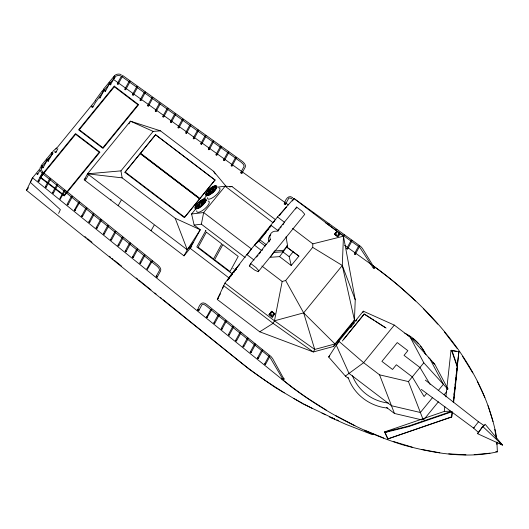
<?xml version="1.0" encoding="UTF-8"?>
<svg xmlns="http://www.w3.org/2000/svg" width="529" height="529" viewBox="0 0 529 529"><rect width="100%" height="100%" fill="white"/><g stroke="black" fill="none" stroke-linecap="round" stroke-linejoin="round"><path stroke-width="0.79" d="M261.881 266.021L282.169 281.474L285.653 280.522L312.692 247.367L312.837 243.869L292.55 228.416M333.587 346.455L334.956 343.943L354.437 320.058L342.296 265.479L343.466 236.198L293.932 198.468L277.5 216.956L246.831 254.561L224.931 283.088L217.274 299.467L259.732 331.802L313.353 351.957L333.587 346.455L353.068 322.564L354.437 320.058L355.243 299.758L343.466 236.198L312.837 243.869M425.336 380.126L478.454 421.732L484.028 425.561M184.35 217.624L215.012 180.019L184.35 217.624L124.904 172.355L155.572 134.743L215.012 180.019M342.323 340.993L364.216 313.915L386.084 328.059M228.792 278.604L229.024 278.545M196.927 207.196L196.094 208.433L196.854 208.565M452.308 411.939L451.667 417.024L387.79 438.944L384.576 431.922L444.307 411.423L444.843 406.55M445.907 396.803L450.973 350.502L451.508 350.277L458.894 351.679L457.294 366.339M447.627 389.728L447.805 388.094M453.214 402.192L457.116 366.537L451.508 350.277M451.667 417.024L452.196 412.137M453.624 399.111L453.803 397.477M454.16 394.224L454.338 392.597M454.689 389.337L454.867 387.711M455.224 384.451L455.403 382.824M455.76 379.564L455.938 377.937M456.296 374.677L456.474 373.051M456.831 369.797L457.003 368.164M457.36 364.911L458.894 351.679M453.644 399.719L453.908 397.279M454.18 394.839L454.444 392.392M454.709 389.952L454.98 387.506M455.244 385.066L455.515 382.619M455.694 380.992L456.044 377.739M456.223 376.106L456.58 372.852M456.758 371.219L457.03 368.779M453.611 402.569L457.532 366.709L451.925 350.449M363.046 312.613L363.311 311.178L394.303 325.097L410.226 337.224L434.712 364.104L447.898 388.967M259.732 331.802L273.096 323.325L274.465 320.812L282.169 281.474M245.192 257.57L201.364 224.19L203.665 212.539L225.136 186.215L232.026 186.585L275.86 219.965M207.996 194.897L208.81 193.898L207.659 194.037L206.859 195.022L206.826 195.459L207.586 195.399M40.078 168.242L40.429 166.86M373.203 267.324L373.6 268.355L374.737 268.428L362.477 248.498L360.725 246.474L293.959 198.454L292.563 200.98M222.623 288.642L223.562 285.594L273.096 323.325L313.353 351.957L314.722 349.451L303.653 312.87L285.653 280.522M282.717 378.281L283.048 379.333L284.179 379.472L272.693 358.655L271.027 356.526L207.209 304.889C202.124 300.472 199.757 303.963 197.767 309.683M121.313 76.288L117.299 83.648L117.431 84.303L118.112 84.237L122.126 76.87M118.112 84.237L118.146 83.774M130.121 81.195L129.268 81.069L124.89 89.103L125.023 89.751L125.704 89.685L129.717 82.326M125.704 89.685L125.571 89.031L124.89 89.103M137.547 86.452L136.866 86.518L132.488 94.552L132.62 95.207L133.301 95.134L137.315 87.774M133.301 95.134L133.169 94.479L132.488 94.552M144.093 92.641L140.079 100.001L140.211 100.655L140.893 100.583L145.27 92.555M140.893 100.583L140.932 100.126M152.054 97.422L147.677 105.456L147.809 106.104L148.49 106.038L152.868 98.004M148.49 106.038L148.358 105.383L147.677 105.456M159.646 102.871L155.268 110.905L155.4 111.559L156.081 111.487L160.095 104.127M156.081 111.487L155.949 110.832M166.88 108.994L162.866 116.354L162.998 117.008L163.679 116.935L168.057 108.908M163.679 116.935L163.712 116.479M174.834 113.775L170.457 121.802L170.589 122.457L171.27 122.391L175.648 114.357M171.27 122.391L171.138 121.736L170.457 121.802M182.069 119.898L178.055 127.258L178.187 127.912L178.868 127.839L182.882 120.48M178.868 127.839L178.736 127.185M189.66 125.347L185.646 132.706L185.778 133.361L186.459 133.288L190.473 125.928M186.459 133.288L186.492 132.832M197.621 130.127L193.244 138.155L193.376 138.81L194.057 138.743L198.435 130.709M194.057 138.743L193.925 138.089L193.244 138.155M204.849 136.244L200.835 143.61L200.967 144.265L201.648 144.192L205.662 136.832M201.648 144.192L201.516 143.538M212.446 141.699L208.433 149.059L208.565 149.714L209.246 149.641L213.26 142.281M209.246 149.641L209.279 149.185M213.623 141.613L213.002 140.886M220.401 146.48L216.024 154.508L216.156 155.162L216.837 155.096L221.215 147.062M216.837 155.096L216.705 154.442L216.024 154.508M227.635 152.597L223.622 159.963L223.747 160.618L224.435 160.545L228.449 153.185M224.435 160.545L224.468 160.089M236.271 157.311L235.59 157.384L231.213 165.412L231.345 166.066L232.026 165.994L236.04 158.634M232.026 165.994L231.894 165.339L231.213 165.412M235.59 157.384L236.212 158.105M350.813 241.012L346.799 248.379L346.931 249.033L347.619 248.961L351.633 241.601M347.619 248.961L347.487 248.306M358.411 246.468L354.397 253.827L354.529 254.482L355.21 254.409L359.224 247.05M355.21 254.409L355.243 253.953M478.401 421.917L473.574 428.093L478.553 432.563M478.56 432.484L482.58 426.843M37.367 173.618C35.747 174.028 38.452 175.192 37.605 173.724M41.004 168.354L42.148 165.894M42.479 167.065C41.467 167.66 43.404 168.5 43.127 167.349M46.572 159.388L46.856 159.031M43.08 167.805L47.544 159.56M48.734 158.621L47.55 160.842L47.987 161.385L52.45 153.873M48.437 161.233L48.331 160.578L47.643 160.624M52.622 153.337C53.627 152.742 51.69 151.896 51.968 153.053M100.067 97.918C100.16 96.066 98.249 98.46 100.067 97.918L104.497 89.427M105.079 90.585C103.459 90.988 106.164 92.158 105.317 90.69M105.43 91.345L109.86 82.855M110.726 82.828L109.906 84.382L110.343 84.924L115.262 76.526M110.792 84.772L110.839 84.316M114.284 76.355L114.568 75.997M58.613 213.405L60.379 209.656L30.325 182.36L32.547 177.823L39.814 168.903M43.266 173.353L43.18 172.699L42.485 172.725L38.108 180.759L38.2 181.414L38.888 181.387L42.902 174.021M42.485 172.725L43.061 173.486M38.888 181.387L38.954 180.931M57.886 148.682L55.975 152.253M49.382 179.258L45.368 186.618L45.454 187.273L46.149 187.246L50.162 179.886M46.149 187.246L46.056 186.592L45.368 186.618M57.006 184.449L52.629 192.483L52.715 193.138L53.403 193.111L57.416 185.745M53.403 193.111L53.317 192.45L52.629 192.483M63.903 190.982L59.79 198.554L60.213 199.109L65.041 190.943M60.663 198.97L60.577 198.315M71.157 196.841L67.143 204.207L67.236 204.862L67.924 204.835L71.937 197.469M67.924 204.835L67.99 204.379M78.418 202.706L74.305 210.278L74.728 210.833L79.562 202.667M75.184 210.694L75.25 210.238M86.042 207.897L81.664 215.931L81.75 216.586L82.445 216.559L86.822 208.525M82.445 216.559L82.352 215.898L81.664 215.931M93.302 213.762L88.925 221.79L89.011 222.444L89.699 222.418L93.712 215.058M89.699 222.418L89.613 221.763L88.925 221.79M100.193 220.289L96.179 227.655L96.271 228.31L96.959 228.283L100.973 220.917M96.959 228.283L97.025 227.827M107.817 225.486L103.439 233.514L103.532 234.168L104.22 234.142L108.597 226.114L107.909 226.141M104.22 234.142L104.127 233.487M115.653 232.105L115.077 231.345L110.7 239.379L110.792 240.034L111.48 240.007L115.494 232.641M111.48 240.007L111.388 239.346L110.7 239.379M122.913 237.964L122.338 237.21L117.96 245.238L118.046 245.892L118.734 245.866L122.748 238.506M118.734 245.866L118.8 245.41M123.118 237.838L122.543 237.078M129.235 243.737L125.221 251.103L125.307 251.758L125.995 251.725L130.008 244.365M125.995 251.725L125.909 251.07L125.221 251.103M130.372 243.697L130.438 243.241M137.547 248.901L136.859 248.934L132.475 256.962L132.567 257.616L133.255 257.59L137.269 250.23M133.255 257.59L133.169 256.935L132.475 256.962M143.749 255.461L139.735 262.827L139.828 263.482L140.516 263.449L144.529 256.089M140.516 263.449L140.423 262.794M151.01 261.326L146.897 268.897L147.32 269.453L152.154 261.286M210.681 309.511L206.568 317.089L206.991 317.645L211.825 309.472M207.447 317.499L207.513 317.05M218.305 314.702L213.928 322.736L214.014 323.391L214.708 323.364L219.085 315.33M214.708 323.364L214.615 322.71L213.928 322.736M225.566 320.567L221.188 328.595L221.274 329.256L221.962 329.223L226.346 321.196M221.962 329.223L221.876 328.569M232.462 327.101L228.449 334.46L228.535 335.115L229.222 335.088L233.236 327.729M229.222 335.088L229.288 334.632M240.087 332.291L235.703 340.319L235.795 340.98L236.483 340.947L240.86 332.92M236.483 340.947L236.549 340.497M247.341 338.15L242.963 346.184L243.056 346.839L243.743 346.812L247.757 339.453M243.743 346.812L243.651 346.158L242.963 346.184M255.176 344.776L254.601 344.015L250.224 352.043L250.31 352.704L251.004 352.671L255.018 345.311M251.004 352.671L251.063 352.221M261.498 350.548L257.484 357.908L257.57 358.563L258.258 358.536L262.272 351.177M258.258 358.536L258.172 357.882M269.122 355.739L264.738 363.767L264.831 364.428L265.518 364.395L269.532 357.035M265.518 364.395L265.432 363.74M334.533 418.948L302.991 403.905L274.928 387.307L249.371 369.348L26.45 190.288L32.547 177.823L291.81 387.188C325.408 412.283 362.821 432.319 402.886 444.882C433.43 453.274 466.009 458.874 497.386 451.845L496.863 442.079M235.418 270.035L235.524 269.658L234.235 270.993M37.718 174.378L39.906 170.364M51.293 153.932L52.021 152.597M92.8 107.096L95.491 102.408L102.904 92.139M113.279 78.14L114.006 76.804M191.769 246.329L184.013 255.844L84.23 179.853L87.516 173.829L130.451 121.181L160.466 130.855L213.544 171.277L226.194 186.453M85.262 180.534L88.303 175.139M128.99 123.852L130.451 121.181L153.152 131.384L160.466 130.855M118.165 205.596L121.207 200.2M151.076 230.657L154.118 225.261M156.267 276.171L159.593 270.16L159.05 268.501L157.569 266.609L42.439 173.545L40.574 171.224L40.138 169.816M157.305 277.011L160.598 270.967C161.557 268.494 159.11 266.213 157.444 264.705L43.312 172.533L41.758 170.616L41.388 168.473M184.013 255.844L187.292 249.82L200.273 229.751L194.123 225.07L191.604 214.007L195.69 208.995M190.142 248.326L200.273 229.751L175.205 218.285L122.133 177.863L87.516 173.829L187.292 249.82L193.429 242.302M240.913 172.375L244.2 166.086L243.003 163.871L241.092 162.145L121.723 76.474M241.998 173.155L245.291 167.111C246.157 164.605 243.638 162.482 241.898 161.087L122.444 75.349M198.805 310.523L202.197 304.314L203.348 304.274L205.358 305.2L269.076 356.559M227.45 280.628L228.23 279.193A6.685 0.476 -52.7 0 1 233.434 271.979L238.03 266.338A6.685 0.476 -52.7 0 1 239.763 264.328M220.375 293.774L217.274 299.467L218.312 298.191M278.307 230.875L271.198 225.46L258.807 241.164L254.502 245.158L261.505 250.495M271.198 225.46L270.365 226.987L269.836 226.359M249.318 266.014L250.686 263.502L270.365 239.366A6.685 6.044 28.6 0 1 277.004 231.226L296.683 207.09L301.993 211.137L304.77 214.311L258.218 271.727L254.628 270.054L249.318 266.014L250.356 264.738M284.331 203.533C285.429 199.757 288.318 194.275 292.742 197.681M285.415 204.313L288.827 198.117L290.024 198.038L292.114 198.864M269.34 241.25L270.365 239.366M258.218 271.727L258.767 270.722L255.996 267.542L250.686 263.502M295.658 208.975L296.683 207.09M279.563 256.631L286.698 247.05L298.905 256.122L291.241 265.518L279.563 256.631L270.425 257.286L274.498 250.958L283.637 250.303L287.531 245.522L286.057 236.78M273.665 252.485L282.81 251.824L283.637 250.303M287.531 245.522L286.698 247.05L298.905 256.122M268.97 314.821L271.681 311.25L274.789 313.823L272.157 317.248L268.97 314.821L271.681 311.25M272.157 317.248L274.868 313.671M334.467 234.307L336.854 231.332L340.035 233.758L339.625 234.512L337.654 236.727L334.467 234.307L336.854 231.332M337.654 236.727L340.035 233.758M387.79 438.944L451.773 416.819M207.018 193.356L206.528 194.639L206.859 195.022M348.644 378.566L345.371 376.073L328.661 356.996L338.818 341.212L363.311 311.178M95.147 100.583L102.686 90.221M228.098 279.219L227.51 280.039L228.204 279.418M247.592 254.244L251.434 248.921L203.665 212.539L191.366 214.033M477.489 433.654L482.686 426.447L485.153 424.251L502.55 445.12L477.489 433.654L478.719 432.557M233.864 272.329L234.162 271.926M279.319 215.72L279.636 215.316M208.089 193.191L208.909 192.192L208.241 192.377A6.685 2.275 -41.1 0 0 207.613 193.27M233.937 271.344L230.909 275.913M232.297 274.359L232.608 273.976M41.143 165.67L51.888 152.497M103.519 89.183L114.264 76.004C115.93 74.04 118.846 73.584 121.154 74.589M41.374 166.992L42.413 165.722M46.049 161.266L47.603 159.355M55.915 149.165L95.385 100.761M102.659 91.841L104.213 89.93M42.254 166.417L52.946 153.304M104.583 89.99L115.276 76.87M26.45 190.288L28.54 187.722M39.854 177.294L75.508 133.579L99.921 152.173L64.267 195.889L40.502 177.784M84.23 179.853L85.268 178.584M87.516 173.829L120.956 170.867L153.152 131.384M124.904 172.355L155.572 134.743M110.74 199.936L111.044 199.559M198.481 204.974L199.704 203.473M209.623 191.313L210.436 190.308L209.907 190.539A6.685 2.275 -41.1 0 0 208.743 191.762M197.231 206.819L198.461 205.318M199.995 203.434L198.765 204.941L199.916 204.802M200.299 203.063L201.106 202.078L200.769 201.694L199.043 203.136L199.373 203.513M208.373 193.158L209.193 192.153L210.344 192.014L209.524 193.019M210.727 190.275L209.497 191.776L210.654 191.637M203.87 198.964L206.422 195.829M198.382 206.68L199.612 205.179M201.86 202.422L202.68 201.417L200.828 202.283M212.182 189.759L213.412 188.251L211.216 189.389M197.548 208.023L198.368 207.024M199.896 205.14L198.673 206.647L199.823 206.508M200.617 204.267L201.43 203.262L202.581 203.123L201.357 204.624M207.871 195.366L209.1 193.859M209.405 193.482L210.635 191.981M211.349 191.101L212.169 190.103L213.319 189.957L212.089 191.465M213.696 188.218L212.473 189.726L213.623 189.587M198.289 208.386L199.519 206.885M203.301 202.243L204.115 201.245L202.964 201.384L201.741 202.885L202.891 202.746M210.555 193.343L211.785 191.842M198.58 208.353L199.803 206.846L200.954 206.707M200.517 205.973L201.337 204.968M201.642 204.591L202.871 203.09L204.022 202.944L203.202 203.949M203.586 202.21L204.406 201.205L205.556 201.066M204.71 200.828L205.411 200.074A6.685 2.275 -41.1 0 1 205.979 200.141M209.722 194.685L210.535 193.687M212.069 191.802L210.846 193.31L211.997 193.171M212.38 191.432L213.604 189.924L214.754 189.785M213.914 189.547L215.138 188.046M215.442 187.669L216.143 186.916A6.685 2.275 -41.1 0 1 216.54 186.942M205.86 200.689L206.217 200.26M201.959 205.794L202.779 204.796M203.083 204.419L204.313 202.911M204.617 202.534L205.841 201.033M212.691 192.635L213.511 191.63M213.815 191.253L215.045 189.752M215.759 188.873L216.579 187.868M205.576 230.856L205.887 230.479L196.821 246.911L230.789 272.785L231.094 272.409M232.978 268.772L233.282 268.395M283.008 211.183L284.033 209.934A6.685 0.476 -52.7 0 1 285.766 207.917M259.812 239.935L258.807 241.164L265.267 246.084M261.319 238.083L266.345 231.92M267.35 230.69L268.858 228.839M256.565 257.12L258.119 255.216M259.157 253.946L260.711 252.042M261.749 250.766L262.781 249.496M277.712 231.193L279.266 229.288M280.297 228.019L281.335 226.749M282.889 224.845L283.921 223.575M291.241 265.518L289.178 256.677L293.073 251.903M224.931 283.088L274.465 320.812L303.653 312.87L342.296 265.479L312.692 247.367M338.864 341.999L336.279 345.159L349.021 373.401L391.48 405.736L420.376 412.501L432.643 397.464M350.727 327.444L352.281 325.54M353.312 324.277L354.344 323.014M355.891 321.116L356.923 319.847M328.661 356.996L329.706 355.719M343.883 339.082L364.19 314.173L373.765 320.25M394.303 325.097L363.635 362.702L345.371 376.073M423.068 419.471L408.454 381.594L423.789 362.795L410.226 337.224M426.665 393.417L424.106 396.552L412.289 376.893L396.366 364.765L392.531 369.467L381.918 361.386L397.253 342.58L407.866 350.667L404.037 355.369L419.953 367.496L430.084 384.338M438.27 390.567L443.381 384.299L429.819 358.728L428.51 357.736M424.397 418.961L438.415 401.769M444.122 394.766L446.721 391.586M279.94 214.939L280.76 213.974M482.891 426.48L484.088 425.349M52.642 151.592L56.524 147.941M474.149 427.624L473.574 428.093L421.329 389.41M274.677 221.016L272.898 222.597L225.136 186.215L217.756 187.114M228.495 279.087L228.892 278.737M117.299 83.648L117.742 83.483M140.079 100.001L140.522 99.836M155.268 110.905L155.711 110.74M162.866 116.354L163.302 116.188M183.246 119.812L182.399 119.686M178.055 127.258L178.491 127.086M200.835 143.61L201.278 143.438M208.433 149.059L208.869 148.894M223.622 159.963L224.058 159.791M305.617 207.639L306.298 207.573M351.997 240.933L351.316 240.999M346.799 248.379L347.242 248.207M109.212 82.57L109.126 83.364L109.807 83.311M103.849 89.143L103.605 89.738M104.451 89.89L104.001 90.042M41.493 165.603L41.249 166.199L42.095 166.351M38.108 180.759L38.564 180.614M74.404 210.066L74.86 209.927M96.179 227.655L96.635 227.51M103.439 233.514L103.896 233.375M117.96 245.238L118.648 245.211M146.996 268.686L147.452 268.547M206.667 316.871L207.123 316.732M228.449 334.46L228.898 334.321M235.703 340.319L236.159 340.18M250.224 352.043L250.911 352.016M257.484 357.908L257.934 357.769M264.738 363.767L265.194 363.628M214.357 187.411L214.027 187.028L213.273 187.405L212.327 187.967L212.658 188.344M203.625 200.57L203.295 200.193L202.541 200.564L201.595 201.126L201.926 201.509M116.129 76.09L118.205 75.389L120.605 75.812M214.245 187.458L214.556 187.326A6.685 2.275 -41.1 0 1 215.673 186.975M389.721 430.87L385.033 432.477L384.576 431.922M424.113 419.067L421.765 419.874L394.462 413.466L386.606 407.482M384.887 431.968L408.533 426.103L451.462 411.377M387.902 438.739L385.033 432.477L408.679 426.612L451.859 411.793M489.933 453.188L474.176 454.669M229.612 186.876L232.026 186.585M194.123 225.07L201.364 224.19M129.889 81.797L129.188 81.287M152.676 98.149L151.968 97.64M190.215 124.533L190.923 125.042M190.645 125.399L189.99 125.135M205.404 135.437L206.112 135.94L205.345 136.231M213.432 141.752L212.77 141.488M228.191 151.79L228.845 152.054M228.621 152.656L227.913 152.154M358.966 245.654L359.674 246.164M359.396 246.521L358.741 246.256M49.951 178.458L50.434 178.557M64.842 191.068L64.201 190.764M78.986 201.906L79.661 202.448M93.878 214.516L93.203 213.974M100.761 219.495L101.403 219.793M101.138 220.381L100.464 219.833M129.797 242.937L130.286 243.042M144.318 254.661L144.992 255.209M144.688 255.553L144.047 255.249M233.024 326.3L233.666 326.605M233.401 327.187L232.727 326.644M240.662 333.052L239.987 332.503M247.916 338.91L247.241 338.368M254.806 343.883L255.447 344.187M262.06 349.748L262.549 349.848M444.307 411.423L450.655 411.172M465.917 454.808L448.718 453.856M439.83 452.778L421.567 449.425M450.973 350.502L456.441 351.468M338.818 341.212L363.635 362.702L379.558 374.83L408.454 381.594M412.236 447.157L393.305 441.464M372.297 434.607L346.012 424.39L329.223 416.865M331.485 417.738L334.54 418.902M383.743 438.058L364.547 430.156M336.814 419.854L338.342 420.456M365.777 431.32L374.155 434.64M122.047 76.368L121.591 75.839M137.236 87.272L136.832 86.981M144.834 92.72L144.377 92.191M160.023 103.624L159.613 103.334M175.278 113.609L175.688 113.9M182.875 119.058L183.325 119.587M198.064 129.962L198.514 130.491M197.991 130.881L197.535 130.346M220.844 146.315L221.301 146.844M220.778 147.234L220.322 146.698M328.84 223.827L329.243 224.117M328.767 224.746L328.364 224.455M344.029 234.731L344.485 235.26M351.62 240.179L352.076 240.708M457.116 366.537L457.532 366.709M321.976 413.123L325.626 414.769M50.07 179.357L49.68 179.04M57.33 185.216L56.94 184.905M64.717 190.169L65.14 190.724M71.845 196.94L71.461 196.629M79.105 202.805L78.682 202.25M86.498 207.758L86.888 208.069M86.366 208.664L85.943 208.109M108.273 225.341L108.663 225.658M115.534 231.206L115.924 231.517M129.922 243.836L129.532 243.525M137.176 249.701L136.793 249.384M211.369 309.61L210.985 309.3M218.761 314.563L219.185 315.119M218.629 315.476L218.206 314.92M225.89 321.334L225.466 320.779M240.536 332.152L240.926 332.463M247.797 338.011L248.187 338.329M261.948 350.535L262.437 350.634L262.701 350.053M269.446 356.506L269.056 356.196M373.904 267.178L374.671 267.734M354.959 425.68L335.922 415.741M303.772 403.977L312.5 408.52M293.635 398.363L303.044 403.594M283.425 378.182L284.159 378.777M499.019 442.991L502.55 445.12L482.686 426.447M326.519 410.292L308.057 398.529A358.186 323.827 28.6 0 1 281.547 378.903M284.291 392.842L265.915 380.973A386.97 349.848 28.6 0 1 239.425 361.32L163.157 299.725M375.134 321.116L385.396 327.63M274.465 320.812L314.722 349.451L334.956 343.943L303.653 312.87M325.328 222.61L358.781 246.62M113.715 79.588L288.279 204.882M344.677 245.357L371.537 264.639M372.872 265.598C430.328 307.323 483.215 365.308 496.605 437.192L496.691 438.819M334.553 234.155L337.733 236.582M277.5 216.956L284.701 222.438M155.744 134.895L214.761 179.847M432.748 362.61L434.712 364.104M282.81 251.824L289.178 256.677M259.64 239.637L266.1 244.563M140.714 153.324L199.731 198.269M140.238 153.549L199.684 198.825M140.41 153.701L199.426 198.646M246.831 254.561L254.032 260.043M125.38 172.123L184.396 217.075M189.951 248.174L229.335 278.175M271.602 311.396L274.789 313.823M269.387 314.067L272.567 316.494M84.964 236.582L86.247 237.62M87.53 238.652L92.013 242.275M109.318 256.254L110.601 257.286M111.883 258.324L113.166 259.355M114.449 260.394L121.498 266.087M136.237 277.989L137.52 279.028M138.803 280.059L150.977 289.892M154.825 293L156.108 294.031M160.591 297.655L161.874 298.693M415.642 301.001L399.494 286.401A358.186 323.827 28.6 0 0 373.547 266.08M359.813 247.453L373.269 268.018M423.319 308.566L437.774 324.132M423.789 362.795L447.719 389.066M270.061 357.452L282.737 378.976M216.05 186.922L215.435 186.578L215.766 186.955M213.61 187.226L213.941 187.603M211.838 188.913L211.507 188.536L210.549 189.283L209.775 189.971L210.106 190.347M208.644 191.882L208.314 191.505L208.333 192.258M206.832 195.492L206.502 195.115L206.581 195.439M205.318 200.088L204.703 199.744L204.935 200.134A6.685 2.275 -41.1 0 0 204.677 200.193M202.878 200.392L203.209 200.769L203.824 200.484A6.685 2.275 -41.1 0 1 204.406 200.273M196.616 206.899C196.193 205.913 195.432 207.95 196.127 208.181M196.1 208.651L195.77 208.274L195.988 208.829M336.675 229.374L336.887 229.811M313.889 213.022L314.107 213.458M167.924 108.253L168.136 108.69M145.144 91.901L145.356 92.337M444.512 332.093L456.95 348.28M152.061 260.625L152.246 261.068M72.215 196.147L72.4 196.59M213.544 171.277L215.296 174.001M462.617 356.467L472.767 372.932M477.231 381.164L484.875 397.544M379.558 374.83L394.462 413.466M175.205 218.285L187.292 249.82M342.296 265.479L355.243 299.758M488.036 405.644L493.008 421.58M408.533 426.103L408.679 426.612M494.807 429.376L496.308 438.528M286.963 245.635L287.227 247.228M120.956 170.867L122.133 177.863M496.738 442.277L496.995 444.525M497.386 451.845A267.535 112.73 39.2 0 1 495.799 451.521M56.041 151.644A0.668 0.602 28.6 0 1 55.71 152.438A0.668 0.602 28.6 0 1 54.844 152.054A0.668 0.602 28.6 0 1 55.175 151.268M157.391 276.402A0.668 0.602 28.6 0 1 156.921 277.203A0.668 0.602 28.6 0 1 156.128 276.561A0.668 0.602 28.6 0 1 156.868 275.986M198.686 309.644A0.668 0.602 28.6 0 1 198.725 310.596A0.668 0.602 28.6 0 1 197.734 310.391A0.668 0.602 28.6 0 1 198.038 309.511M92.866 106.488A0.668 0.602 28.6 0 1 92.43 107.308A0.668 0.602 28.6 0 1 91.616 106.686A0.668 0.602 28.6 0 1 92.337 106.084M242.044 172.54A0.668 0.602 28.6 0 1 241.634 173.373A0.668 0.602 28.6 0 1 240.801 172.771A0.668 0.602 28.6 0 1 241.502 172.15M285.462 203.705A0.668 0.602 28.6 0 1 285.052 204.531A0.668 0.602 28.6 0 1 284.218 203.936A0.668 0.602 28.6 0 1 284.919 203.315M268.997 241.879A6.685 6.044 28.6 0 1 270.835 234.704M273.143 313.168A1.336 1.21 28.6 0 1 272.858 314.953A1.336 1.21 28.6 0 1 270.98 314.378A1.336 1.21 28.6 0 1 271.589 312.699M338.309 233.256A1.336 1.21 28.6 0 1 338.031 235.041A1.336 1.21 28.6 0 1 336.153 234.466A1.336 1.21 28.6 0 1 336.755 232.786M229.143 278.704A6.685 0.476 -52.7 0 1 229.474 278.194M219.786 294.851A6.685 0.476 -52.7 0 1 219.799 294.739M231.775 274.935A5.35 0.384 -52.7 0 1 232.542 273.87M233.805 272.21A5.35 0.384 -52.7 0 1 234.638 271.165M236.027 269.559A5.35 0.384 -52.7 0 1 236.278 269.294M236.185 269.089A5.35 0.384 -52.7 0 1 236.013 269.387M235.795 269.737A5.35 0.384 -52.7 0 1 235.531 270.147M230.935 276.145A5.35 0.384 -52.7 0 1 230.637 276.469M230.386 276.733A5.35 0.384 -52.7 0 1 230.175 276.932M229.87 277.004A5.35 0.384 -52.7 0 1 232.747 272.713A5.35 0.384 -52.7 0 1 236.218 268.646M286.083 207.586A6.685 0.476 -52.7 0 1 286.539 207.183M279.801 214.946A5.35 0.384 -52.7 0 1 280.601 213.961M280.972 213.531A5.35 0.384 -52.7 0 1 281.302 213.147M282.063 212.367A5.35 0.384 -52.7 0 1 282.221 212.235M388.359 403.032A40.131 36.283 28.6 0 1 352.479 375.702M404.758 333.171A40.131 36.283 28.6 0 1 425.263 353.762M387.697 408.077A42.803 38.703 28.6 0 1 348.142 377.415M407.945 335.366A42.803 38.703 28.6 0 1 410.643 337.085M412.587 338.487A42.803 38.703 28.6 0 1 418.472 343.824M420.542 346.211A42.803 38.703 28.6 0 1 425.957 354.761M208.128 201.033A8.028 2.731 -41.1 0 1 204.637 208.889A8.028 2.731 -41.1 0 1 196.722 210.806M196.881 206.436A6.685 2.275 -41.1 0 1 197.509 205.543L197.416 204.855L198.011 204.928A6.685 2.275 -41.1 0 1 199.175 203.698M218.861 187.868A8.028 2.731 -41.1 0 1 215.376 195.723A8.028 2.731 -41.1 0 1 207.454 197.641M228.521 278.651L229.315 277.632L228.521 278.651M206.363 232.165L198.157 247.222L213.544 258.946L221.757 243.882L206.363 232.165M222.821 244.696L214.609 259.752L230.003 271.476L238.209 256.42L222.821 244.696M114.224 86.101L78.576 129.817L102.99 148.411L138.638 104.696L114.224 86.101M75.627 134.28L40.588 177.241L64.154 195.188L99.188 152.226L75.627 134.28M114.343 86.802L79.304 129.764L102.871 147.71L137.904 104.749L114.343 86.802M198.878 208.009A7.221 2.46 -41.1 0 0 206.046 199.215A7.221 2.46 -41.1 0 0 196.636 204.32A7.221 2.46 -41.1 0 0 198.878 208.009M198.997 207.699A6.685 2.275 -41.1 0 0 205.642 199.559A6.685 2.275 -41.1 0 0 196.92 204.287A6.685 2.275 -41.1 0 0 198.997 207.699M209.61 194.851A7.221 2.46 -41.1 0 0 216.784 186.056A7.221 2.46 -41.1 0 0 207.368 191.161A7.221 2.46 -41.1 0 0 209.61 194.851M209.735 194.54A6.685 2.275 -41.1 0 0 216.374 186.4A6.685 2.275 -41.1 0 0 207.659 191.121A6.685 2.275 -41.1 0 0 209.735 194.54"/></g></svg>
